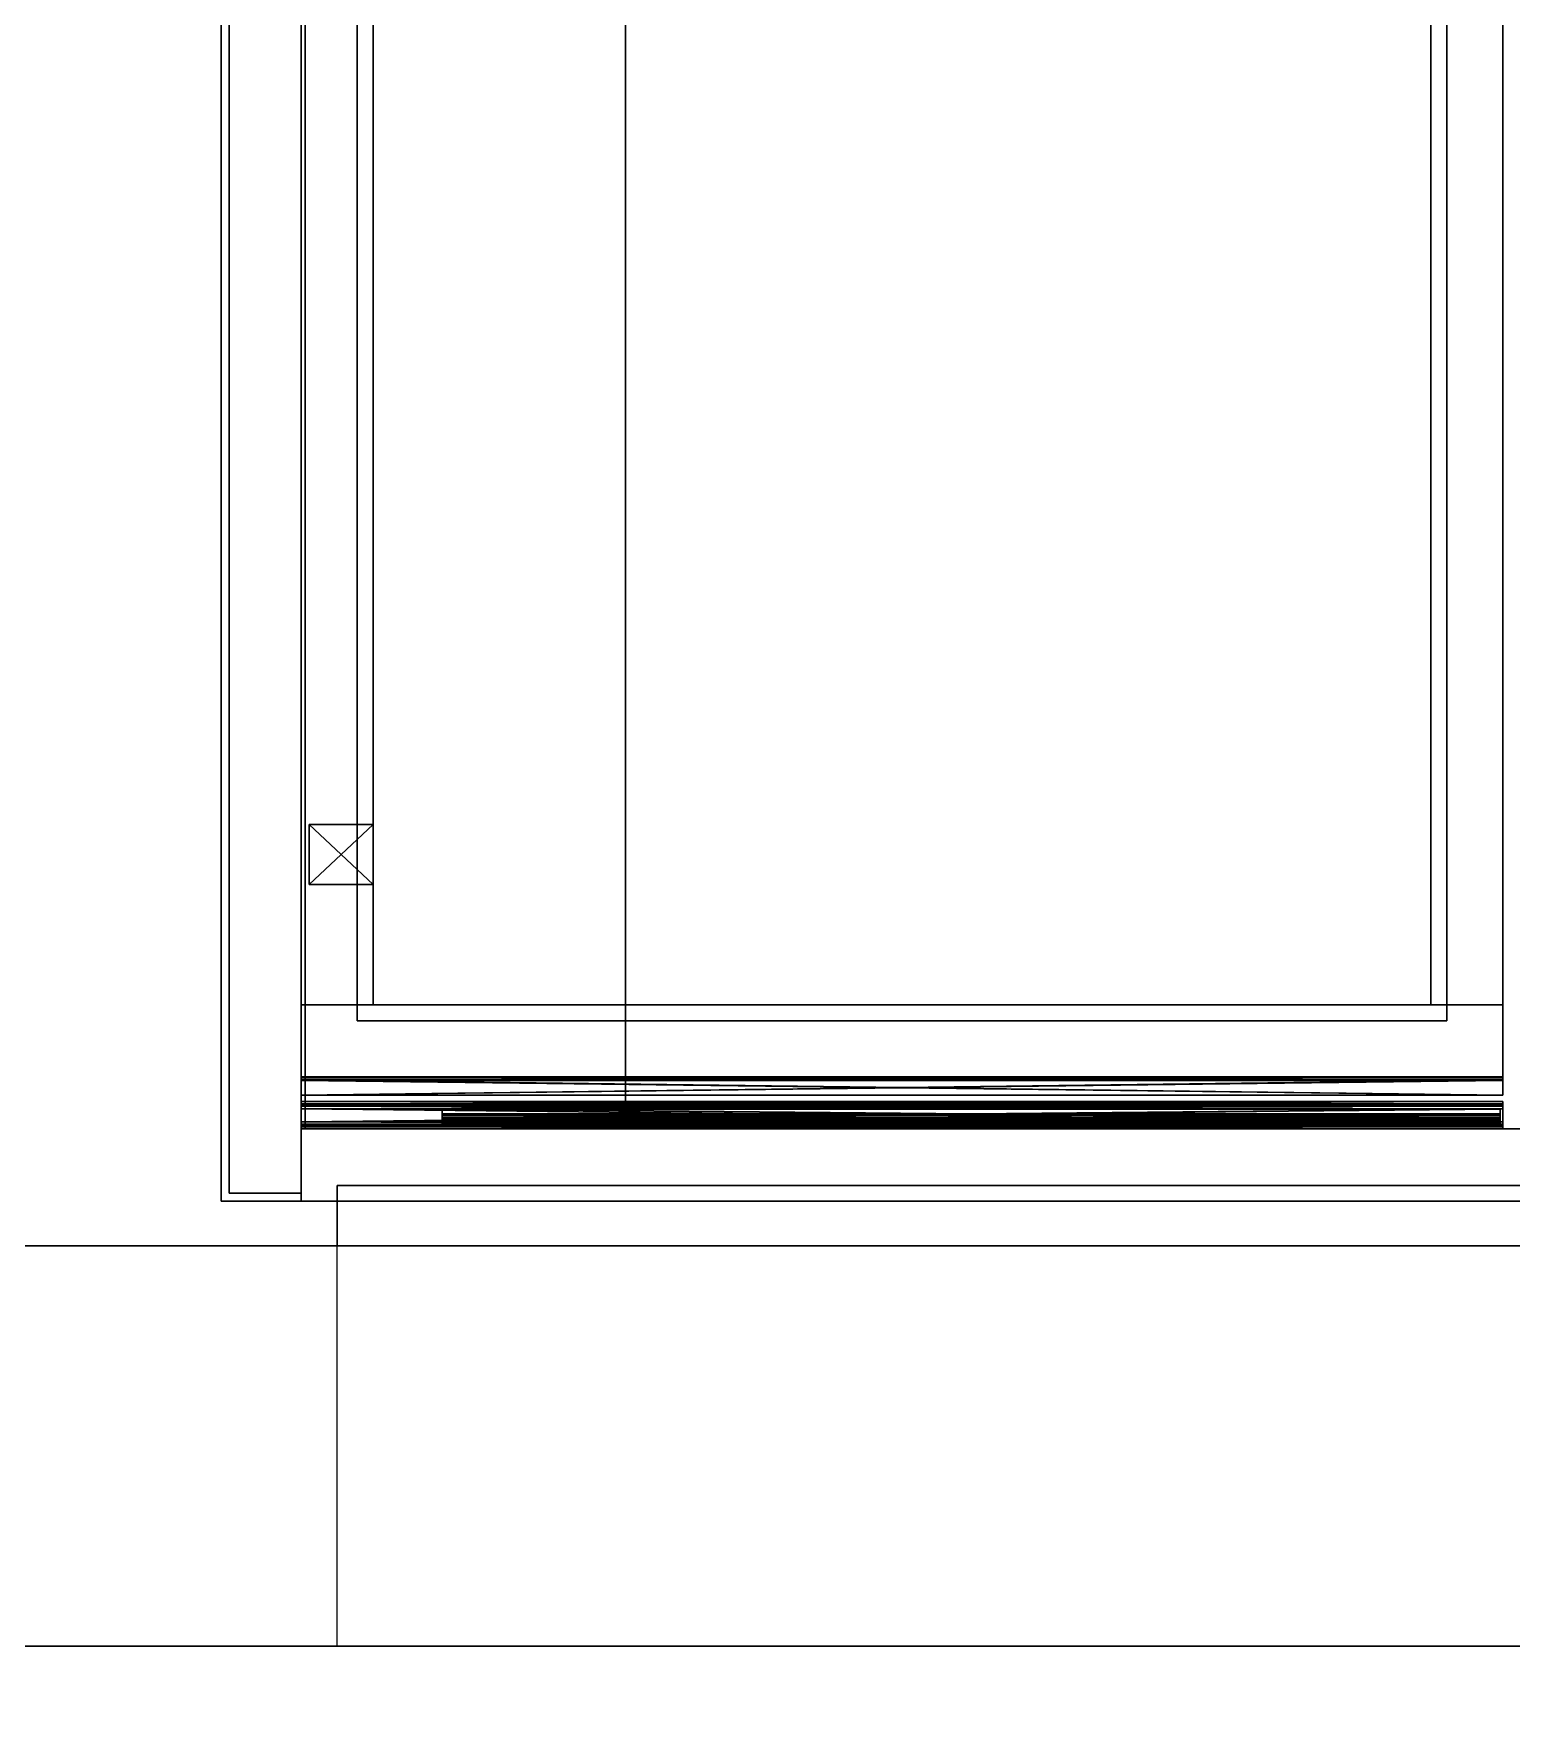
# Model space of a CAD drawing. Extents: x -100 to 4856, y -100 to 4830.
# Drawn here: x 4299.1 to 4668.2, y 534.2 to 951.7 of the extents above; entities that cross this region are included whole.
import ezdxf

# ---------------------------------------------------------------- set-up
doc = ezdxf.new("R2010")
doc.units = 0
for name, color, linetype in [('LAYER0', 7, 'CONTINUOUS'), ('LAYER1225', 45, 'CONTINUOUS'), ('LAYER1234', 45, 'CONTINUOUS'), ('LAYER1244', 45, 'CONTINUOUS'), ('LAYER1246', 45, 'CONTINUOUS'), ('LAYER1248', 45, 'CONTINUOUS'), ('LAYER1249', 7, 'CONTINUOUS'), ('LAYER1250', 7, 'CONTINUOUS'), ('LAYER1251', 253, 'CONTINUOUS'), ('LAYER1256', 7, 'CONTINUOUS'), ('LAYER1257', 254, 'CONTINUOUS'), ('LAYER1259', 7, 'CONTINUOUS'), ('LAYER1260', 7, 'CONTINUOUS'), ('LAYER27', 7, 'CONTINUOUS'), ('LAYER89', 7, 'CONTINUOUS')]:
    doc.layers.add(name, color=color, linetype=linetype)

msp = doc.modelspace()

# ---------------------------------------------------------------- linework, layer by layer
at = {"layer": 'LAYER0', "invisible_edges": 1}
for points in [[(4856, 4830, -5), (-100, -100, -5), (-100, 4830, -5), (4856, 4830, -5)], [(-100, -100, -5), (4856, 4830, -5), (4856, -100, -5), (-100, -100, -5)], [(4856, -100), (-100, 4830), (-100, -100), (4856, -100)], [(-100, 4830), (4856, -100), (4856, 4830), (-100, 4830)]]:
    msp.add_3dface(points, dxfattribs=at)
at = {"layer": 'LAYER1225', "invisible_edges": 1}
for points in [[(4716, 660.156, 550), (4346, 1360.156, 550), (4716, 1360.156, 550), (4716, 660.156, 550)], [(4346, 1360.156, 550), (4716, 660.156, 550), (4346, 660.156, 550), (4346, 1360.156, 550)], [(4346, 660.156, 568), (4346, 1360.156, 550), (4346, 660.156, 550), (4346, 660.156, 568)], [(4346, 1360.156, 550), (4346, 660.156, 568), (4346, 1360.156, 568), (4346, 1360.156, 550)], [(4346, 660.156, 568), (4716, 1360.156, 568), (4346, 1360.156, 568), (4346, 660.156, 568)], [(4716, 1360.156, 568), (4346, 660.156, 568), (4716, 660.156, 568), (4716, 1360.156, 568)], [(4716, 660.156, 550), (4346, 660.156, 568), (4346, 660.156, 550), (4716, 660.156, 550)], [(4346, 660.156, 568), (4716, 660.156, 550), (4716, 660.156, 568), (4346, 660.156, 568)]]:
    msp.add_3dface(points, dxfattribs=at)
at = {"layer": 'LAYER1234', "invisible_edges": 1}
for points in [[(4716, 678.156, 301), (4366, 1342.156, 301), (4716, 1342.156, 301), (4716, 678.156, 301)], [(4366, 1342.156, 301), (4716, 678.156, 301), (4366, 678.156, 301), (4366, 1342.156, 301)], [(4366, 678.156, 319), (4366, 1342.156, 301), (4366, 678.156, 301), (4366, 678.156, 319)], [(4366, 1342.156, 301), (4366, 678.156, 319), (4366, 1342.156, 319), (4366, 1342.156, 301)], [(4366, 678.156, 319), (4716, 1342.156, 319), (4366, 1342.156, 319), (4366, 678.156, 319)], [(4716, 1342.156, 319), (4366, 678.156, 319), (4716, 678.156, 319), (4716, 1342.156, 319)], [(4716, 678.156, 301), (4366, 678.156, 319), (4366, 678.156, 301), (4716, 678.156, 301)], [(4366, 678.156, 319), (4716, 678.156, 301), (4716, 678.156, 319), (4366, 678.156, 319)]]:
    msp.add_3dface(points, dxfattribs=at)
at = {"layer": 'LAYER1244', "invisible_edges": 1}
for points in [[(4716, 678.156, 300), (4366, 678.156, 550), (4716, 678.156, 550), (4716, 678.156, 300)], [(4366, 678.156, 550), (4716, 678.156, 300), (4366, 678.156, 300), (4366, 678.156, 550)], [(4716, 678.156, 300), (4366, 660.156, 300), (4366, 678.156, 300), (4716, 678.156, 300)], [(4366, 660.156, 300), (4716, 678.156, 300), (4716, 660.156, 300), (4366, 660.156, 300)], [(4366, 660.156, 300), (4366, 678.156, 550), (4366, 678.156, 300), (4366, 660.156, 300)], [(4366, 678.156, 550), (4366, 660.156, 300), (4366, 660.156, 550), (4366, 678.156, 550)], [(4716, 660.156, 550), (4366, 678.156, 550), (4366, 660.156, 550), (4716, 660.156, 550)], [(4366, 678.156, 550), (4716, 660.156, 550), (4716, 678.156, 550), (4366, 678.156, 550)], [(4366, 660.156, 300), (4716, 660.156, 550), (4366, 660.156, 550), (4366, 660.156, 300)], [(4716, 660.156, 550), (4366, 660.156, 300), (4716, 660.156, 300), (4716, 660.156, 550)]]:
    msp.add_3dface(points, dxfattribs=at)
at = {"layer": 'LAYER1246', "invisible_edges": 1}
for points in [[(4447, 678.156, 531.5), (4367, 1342.156, 531.5), (4447, 1342.156, 531.5), (4447, 678.156, 531.5)], [(4367, 1342.156, 531.5), (4447, 678.156, 531.5), (4367, 678.156, 531.5), (4367, 1342.156, 531.5)], [(4367, 678.156, 549.5), (4367, 1342.156, 531.5), (4367, 678.156, 531.5), (4367, 678.156, 549.5)], [(4367, 1342.156, 531.5), (4367, 678.156, 549.5), (4367, 1342.156, 549.5), (4367, 1342.156, 531.5)], [(4367, 678.156, 549.5), (4447, 1342.156, 549.5), (4367, 1342.156, 549.5), (4367, 678.156, 549.5)], [(4447, 1342.156, 549.5), (4367, 678.156, 549.5), (4447, 678.156, 549.5), (4447, 1342.156, 549.5)], [(4447, 1342.156, 549.5), (4447, 678.156, 531.5), (4447, 1342.156, 531.5), (4447, 1342.156, 549.5)], [(4447, 678.156, 531.5), (4447, 1342.156, 549.5), (4447, 678.156, 549.5), (4447, 678.156, 531.5)], [(4447, 678.156, 531.5), (4367, 678.156, 549.5), (4367, 678.156, 531.5), (4447, 678.156, 531.5)], [(4367, 678.156, 549.5), (4447, 678.156, 531.5), (4447, 678.156, 549.5), (4367, 678.156, 549.5)]]:
    msp.add_3dface(points, dxfattribs=at)
at = {"layer": 'LAYER1248', "invisible_edges": 1}
for points in [[(4348, 1358.156, 303), (4366, 662.156, 303), (4348, 662.156, 303), (4348, 1358.156, 303)], [(4366, 662.156, 303), (4348, 1358.156, 303), (4366, 1358.156, 303), (4366, 662.156, 303)], [(4366, 1358.156, 546), (4348, 662.156, 546), (4366, 662.156, 546), (4366, 1358.156, 546)], [(4348, 662.156, 546), (4366, 1358.156, 546), (4348, 1358.156, 546), (4348, 662.156, 546)], [(4348, 662.156, 546), (4348, 1358.156, 303), (4348, 662.156, 303), (4348, 662.156, 546)], [(4348, 1358.156, 303), (4348, 662.156, 546), (4348, 1358.156, 546), (4348, 1358.156, 303)], [(4366, 1358.156, 546), (4366, 662.156, 303), (4366, 1358.156, 303), (4366, 1358.156, 546)], [(4366, 662.156, 303), (4366, 1358.156, 546), (4366, 662.156, 546), (4366, 662.156, 303)], [(4348, 662.156, 546), (4366, 662.156, 303), (4366, 662.156, 546), (4348, 662.156, 546)], [(4366, 662.156, 303), (4348, 662.156, 546), (4348, 662.156, 303), (4366, 662.156, 303)]]:
    msp.add_3dface(points, dxfattribs=at)
at = {"layer": 'LAYER1249', "invisible_edges": 1}
for points in [[(4648, 709.156, 325), (4666, 1311.156, 325), (4666, 709.156, 325), (4648, 709.156, 325)], [(4666, 1311.156, 325), (4648, 709.156, 325), (4648, 1311.156, 325), (4666, 1311.156, 325)], [(4648, 1311.156, 525), (4666, 709.156, 525), (4666, 1311.156, 525), (4648, 1311.156, 525)], [(4666, 709.156, 525), (4648, 1311.156, 525), (4648, 709.156, 525), (4666, 709.156, 525)], [(4648, 709.156, 325), (4648, 1311.156, 525), (4648, 1311.156, 325), (4648, 709.156, 325)], [(4648, 1311.156, 525), (4648, 709.156, 325), (4648, 709.156, 525), (4648, 1311.156, 525)], [(4666, 709.156, 525), (4666, 1311.156, 325), (4666, 1311.156, 525), (4666, 709.156, 525)], [(4666, 1311.156, 325), (4666, 709.156, 525), (4666, 709.156, 325), (4666, 1311.156, 325)], [(4666, 709.156, 525), (4648, 709.156, 325), (4666, 709.156, 325), (4666, 709.156, 525)], [(4648, 709.156, 325), (4666, 709.156, 525), (4648, 709.156, 525), (4648, 709.156, 325)]]:
    msp.add_3dface(points, dxfattribs=at)
at = {"layer": 'LAYER1250', "invisible_edges": 1}
for points in [[(4366, 1311.156, 525), (4366, 709.156, 325), (4366, 709.156, 525), (4366, 1311.156, 525)], [(4366, 709.156, 325), (4366, 1311.156, 525), (4366, 1311.156, 325), (4366, 709.156, 325)], [(4384, 1311.156, 325), (4366, 709.156, 325), (4366, 1311.156, 325), (4384, 1311.156, 325)], [(4366, 709.156, 325), (4384, 1311.156, 325), (4384, 709.156, 325), (4366, 709.156, 325)], [(4384, 709.156, 525), (4366, 1311.156, 525), (4366, 709.156, 525), (4384, 709.156, 525)], [(4366, 1311.156, 525), (4384, 709.156, 525), (4384, 1311.156, 525), (4366, 1311.156, 525)], [(4384, 1311.156, 325), (4384, 709.156, 525), (4384, 709.156, 325), (4384, 1311.156, 325)], [(4384, 709.156, 525), (4384, 1311.156, 325), (4384, 1311.156, 525), (4384, 709.156, 525)], [(4384, 709.156, 525), (4366, 709.156, 325), (4384, 709.156, 325), (4384, 709.156, 525)], [(4366, 709.156, 325), (4384, 709.156, 525), (4366, 709.156, 525), (4366, 709.156, 325)]]:
    msp.add_3dface(points, dxfattribs=at)
at = {"layer": 'LAYER1251'}
for points in [[(4368, 739.156, 410), (4368, 754.156, 410), (4384, 739.156, 410), (4368, 739.156, 410)], [(4384, 739.156, 410), (4368, 754.156, 410), (4384, 754.156, 410), (4384, 739.156, 410)], [(4384, 739.156, 425), (4384, 754.156, 425), (4368, 739.156, 425), (4384, 739.156, 425)], [(4368, 739.156, 425), (4384, 754.156, 425), (4368, 754.156, 425), (4368, 739.156, 425)], [(4368, 739.156, 410), (4368, 739.156, 425), (4368, 754.156, 410), (4368, 739.156, 410)], [(4368, 754.156, 410), (4368, 739.156, 425), (4368, 754.156, 425), (4368, 754.156, 410)], [(4368, 754.156, 410), (4368, 754.156, 425), (4384, 754.156, 410), (4368, 754.156, 410)], [(4384, 754.156, 410), (4368, 754.156, 425), (4384, 754.156, 425), (4384, 754.156, 410)], [(4384, 739.156, 410), (4384, 754.156, 410), (4384, 739.156, 425), (4384, 739.156, 410)], [(4384, 739.156, 425), (4384, 754.156, 410), (4384, 754.156, 425), (4384, 739.156, 425)], [(4384, 739.156, 410), (4384, 739.156, 425), (4368, 739.156, 410), (4384, 739.156, 410)], [(4368, 739.156, 410), (4384, 739.156, 425), (4368, 739.156, 425), (4368, 739.156, 410)]]:
    msp.add_3dface(points, dxfattribs=at)
at = {"layer": 'LAYER1256', "invisible_edges": 1}
for points in [[(4366, 691.156, 525), (4366, 709.156, 325), (4366, 691.156, 325), (4366, 691.156, 525)], [(4366, 709.156, 325), (4366, 691.156, 525), (4366, 709.156, 525), (4366, 709.156, 325)], [(4366, 709.156, 325), (4666, 691.156, 325), (4366, 691.156, 325), (4366, 709.156, 325)], [(4666, 691.156, 325), (4366, 709.156, 325), (4666, 709.156, 325), (4666, 691.156, 325)], [(4666, 709.156, 525), (4366, 691.156, 525), (4666, 691.156, 525), (4666, 709.156, 525)], [(4366, 691.156, 525), (4666, 709.156, 525), (4366, 709.156, 525), (4366, 691.156, 525)], [(4366, 709.156, 325), (4666, 709.156, 525), (4666, 709.156, 325), (4366, 709.156, 325)], [(4666, 709.156, 525), (4366, 709.156, 325), (4366, 709.156, 525), (4666, 709.156, 525)], [(4666, 709.156, 525), (4666, 691.156, 325), (4666, 709.156, 325), (4666, 709.156, 525)], [(4666, 691.156, 325), (4666, 709.156, 525), (4666, 691.156, 525), (4666, 691.156, 325)], [(4366, 691.156, 525), (4666, 691.156, 325), (4666, 691.156, 525), (4366, 691.156, 525)], [(4666, 691.156, 325), (4366, 691.156, 525), (4366, 691.156, 325), (4666, 691.156, 325)]]:
    msp.add_3dface(points, dxfattribs=at)
at = {"layer": 'LAYER1257'}
for points in [[(4366, 691.106, 414.3), (4666, 691.106, 414.3), (4666, 690.906, 413.74), (4366, 691.106, 414.3)], [(4366, 691.106, 414.3), (4666, 690.906, 413.74), (4366, 690.906, 413.74), (4366, 691.106, 414.3)], [(4366, 690.906, 436.74), (4666, 690.906, 436.74), (4666, 691.106, 436.19), (4366, 690.906, 436.74)], [(4366, 690.906, 436.74), (4666, 691.106, 436.19), (4366, 691.106, 436.19), (4366, 690.906, 436.74)], [(4366, 691.106, 414.3), (4366, 691.106, 436.19), (4666, 691.106, 436.19), (4366, 691.106, 414.3)], [(4366, 691.106, 414.3), (4666, 691.106, 436.19), (4666, 691.106, 414.3), (4366, 691.106, 414.3)], [(4366, 690.906, 413.74), (4666, 690.906, 413.74), (4666, 690.426, 413.5), (4366, 690.906, 413.74)], [(4366, 690.906, 413.74), (4666, 690.426, 413.5), (4366, 690.426, 413.5), (4366, 690.906, 413.74)], [(4366, 690.426, 436.98), (4666, 690.426, 436.98), (4666, 690.906, 436.74), (4366, 690.426, 436.98)], [(4366, 690.426, 436.98), (4666, 690.906, 436.74), (4366, 690.906, 436.74), (4366, 690.426, 436.98)], [(4366, 686.606, 413.5), (4366, 690.426, 413.5), (4666, 690.426, 413.5), (4366, 686.606, 413.5)], [(4366, 686.606, 413.5), (4666, 690.426, 413.5), (4666, 686.606, 413.5), (4366, 686.606, 413.5)], [(4366, 690.426, 436.98), (4366, 686.606, 436.98), (4666, 686.606, 436.98), (4366, 690.426, 436.98)], [(4366, 690.426, 436.98), (4666, 686.606, 436.98), (4666, 690.426, 436.98), (4366, 690.426, 436.98)], [(4366, 690.216, 414.53), (4366, 686.606, 414.53), (4666, 686.606, 414.53), (4366, 690.216, 414.53)], [(4366, 690.216, 414.53), (4666, 686.606, 414.53), (4666, 690.216, 414.53), (4366, 690.216, 414.53)], [(4366, 690.216, 435.94), (4366, 690.216, 414.53), (4666, 690.216, 414.53), (4366, 690.216, 435.94)], [(4366, 690.216, 435.94), (4666, 690.216, 414.53), (4666, 690.216, 435.94), (4366, 690.216, 435.94)], [(4366, 686.606, 435.94), (4366, 690.216, 435.94), (4666, 690.216, 435.94), (4366, 686.606, 435.94)], [(4366, 686.606, 435.94), (4666, 690.216, 435.94), (4666, 686.606, 435.94), (4366, 686.606, 435.94)], [(4366, 686.606, 414.53), (4366, 686.606, 413.5), (4666, 686.606, 413.5), (4366, 686.606, 414.53)], [(4366, 686.606, 414.53), (4666, 686.606, 413.5), (4666, 686.606, 414.53), (4366, 686.606, 414.53)], [(4366, 686.606, 436.98), (4366, 686.606, 435.94), (4666, 686.606, 435.94), (4366, 686.606, 436.98)], [(4366, 686.606, 436.98), (4666, 686.606, 435.94), (4666, 686.606, 436.98), (4366, 686.606, 436.98)]]:
    msp.add_3dface(points, dxfattribs=at)
at = {"layer": 'LAYER1259'}
for points in [[(4665.99, 684.966, 408.7), (4366, 684.966, 408.7), (4366, 684.436, 407.14), (4665.99, 684.966, 408.7)], [(4665.99, 684.966, 408.7), (4366, 684.436, 407.14), (4665.99, 684.436, 407.14), (4665.99, 684.966, 408.7)], [(4366, 684.966, 410.9), (4366, 684.966, 408.7), (4665.99, 684.966, 408.7), (4366, 684.966, 410.9)], [(4366, 684.966, 410.9), (4665.99, 684.966, 408.7), (4665.99, 684.966, 410.9), (4366, 684.966, 410.9)], [(4366, 684.076, 410.9), (4366, 684.966, 410.9), (4665.99, 684.966, 410.9), (4366, 684.076, 410.9)], [(4366, 684.076, 410.9), (4665.99, 684.966, 410.9), (4665.99, 684.076, 410.9), (4366, 684.076, 410.9)], [(4366, 684.966, 446), (4366, 684.076, 446), (4665.99, 684.076, 446), (4366, 684.966, 446)], [(4366, 684.966, 446), (4665.99, 684.076, 446), (4665.99, 684.966, 446), (4366, 684.966, 446)], [(4366, 684.966, 449.3), (4366, 684.966, 446), (4665.99, 684.966, 446), (4366, 684.966, 449.3)], [(4366, 684.966, 449.3), (4665.99, 684.966, 446), (4665.99, 684.966, 449.3), (4366, 684.966, 449.3)], [(4665.99, 684.436, 450.85), (4366, 684.436, 450.85), (4366, 684.966, 449.3), (4665.99, 684.436, 450.85)], [(4665.99, 684.436, 450.85), (4366, 684.966, 449.3), (4665.99, 684.966, 449.3), (4665.99, 684.436, 450.85)], [(4366, 684.966, 446), (4665.99, 684.966, 446), (4665.99, 684.076, 446), (4366, 684.966, 446)], [(4366, 684.966, 449.3), (4665.99, 684.966, 449.3), (4665.99, 684.966, 446), (4366, 684.966, 449.3)], [(4665.99, 684.436, 450.85), (4665.99, 684.966, 449.3), (4366, 684.966, 449.3), (4665.99, 684.436, 450.85)], [(4665.99, 684.436, 450.85), (4366, 684.966, 449.3), (4366, 684.436, 450.85), (4665.99, 684.436, 450.85)], [(4366, 684.966, 449.3), (4665.99, 684.966, 446), (4366, 684.966, 446), (4366, 684.966, 449.3)], [(4366, 684.966, 446), (4665.99, 684.076, 446), (4366, 684.076, 446), (4366, 684.966, 446)], [(4366, 684.076, 410.9), (4665.99, 684.966, 410.9), (4366, 684.966, 410.9), (4366, 684.076, 410.9)], [(4366, 684.966, 410.9), (4665.99, 684.966, 408.7), (4366, 684.966, 408.7), (4366, 684.966, 410.9)], [(4665.99, 684.966, 408.7), (4366, 684.436, 407.14), (4366, 684.966, 408.7), (4665.99, 684.966, 408.7)], [(4366, 684.076, 410.9), (4665.99, 684.076, 410.9), (4665.99, 684.966, 410.9), (4366, 684.076, 410.9)], [(4366, 684.966, 410.9), (4665.99, 684.966, 410.9), (4665.99, 684.966, 408.7), (4366, 684.966, 410.9)], [(4665.99, 684.966, 408.7), (4665.99, 684.436, 407.14), (4366, 684.436, 407.14), (4665.99, 684.966, 408.7)], [(4665.99, 684.436, 407.14), (4366, 684.436, 407.14), (4366, 683.176, 406.5), (4665.99, 684.436, 407.14)], [(4665.99, 684.436, 407.14), (4366, 683.176, 406.5), (4665.99, 683.176, 406.5), (4665.99, 684.436, 407.14)], [(4366, 683.176, 451.5), (4366, 684.436, 450.85), (4665.99, 684.436, 450.85), (4366, 683.176, 451.5)], [(4366, 683.176, 451.5), (4665.99, 684.436, 450.85), (4665.99, 683.176, 451.5), (4366, 683.176, 451.5)], [(4366, 683.176, 451.5), (4665.99, 683.176, 451.5), (4665.99, 684.436, 450.85), (4366, 683.176, 451.5)], [(4366, 683.176, 451.5), (4665.99, 684.436, 450.85), (4366, 684.436, 450.85), (4366, 683.176, 451.5)], [(4665.99, 684.436, 407.14), (4366, 683.176, 406.5), (4366, 684.436, 407.14), (4665.99, 684.436, 407.14)], [(4665.99, 684.436, 407.14), (4665.99, 683.176, 406.5), (4366, 683.176, 406.5), (4665.99, 684.436, 407.14)], [(4366, 684.076, 408.7), (4665.99, 684.076, 408.7), (4665.99, 683.806, 407.92), (4366, 684.076, 408.7)], [(4366, 684.076, 408.7), (4665.99, 683.806, 407.92), (4366, 683.806, 407.92), (4366, 684.076, 408.7)], [(4366, 684.076, 408.7), (4366, 684.076, 410.9), (4665.99, 684.076, 410.9), (4366, 684.076, 408.7)], [(4366, 684.076, 408.7), (4665.99, 684.076, 410.9), (4665.99, 684.076, 408.7), (4366, 684.076, 408.7)], [(4366, 683.806, 450.08), (4665.99, 683.806, 450.08), (4665.99, 684.076, 449.3), (4366, 683.806, 450.08)], [(4366, 683.806, 450.08), (4665.99, 684.076, 449.3), (4366, 684.076, 449.3), (4366, 683.806, 450.08)], [(4366, 684.076, 446), (4366, 684.076, 449.3), (4665.99, 684.076, 449.3), (4366, 684.076, 446)], [(4366, 684.076, 446), (4665.99, 684.076, 449.3), (4665.99, 684.076, 446), (4366, 684.076, 446)], [(4366, 684.076, 446), (4665.99, 684.076, 446), (4665.99, 684.076, 449.3), (4366, 684.076, 446)], [(4366, 683.806, 450.08), (4665.99, 684.076, 449.3), (4665.99, 683.806, 450.08), (4366, 683.806, 450.08)], [(4366, 684.076, 446), (4665.99, 684.076, 449.3), (4366, 684.076, 449.3), (4366, 684.076, 446)], [(4366, 683.806, 450.08), (4366, 684.076, 449.3), (4665.99, 684.076, 449.3), (4366, 683.806, 450.08)], [(4366, 684.076, 408.7), (4665.99, 684.076, 410.9), (4366, 684.076, 410.9), (4366, 684.076, 408.7)], [(4366, 684.076, 408.7), (4366, 683.806, 407.92), (4665.99, 683.806, 407.92), (4366, 684.076, 408.7)], [(4366, 684.076, 408.7), (4665.99, 684.076, 408.7), (4665.99, 684.076, 410.9), (4366, 684.076, 408.7)], [(4366, 684.076, 408.7), (4665.99, 683.806, 407.92), (4665.99, 684.076, 408.7), (4366, 684.076, 408.7)], [(4366, 683.806, 407.92), (4665.99, 683.806, 407.92), (4665.99, 683.176, 407.6), (4366, 683.806, 407.92)], [(4366, 683.806, 407.92), (4665.99, 683.176, 407.6), (4366, 683.176, 407.6), (4366, 683.806, 407.92)], [(4366, 683.176, 450.4), (4665.99, 683.176, 450.4), (4665.99, 683.806, 450.08), (4366, 683.176, 450.4)], [(4366, 683.176, 450.4), (4665.99, 683.806, 450.08), (4366, 683.806, 450.08), (4366, 683.176, 450.4)], [(4366, 683.176, 450.4), (4665.99, 683.806, 450.08), (4665.99, 683.176, 450.4), (4366, 683.176, 450.4)], [(4366, 683.176, 450.4), (4366, 683.806, 450.08), (4665.99, 683.806, 450.08), (4366, 683.176, 450.4)], [(4366, 683.806, 407.92), (4366, 683.176, 407.6), (4665.99, 683.176, 407.6), (4366, 683.806, 407.92)], [(4366, 683.806, 407.92), (4665.99, 683.176, 407.6), (4665.99, 683.806, 407.92), (4366, 683.806, 407.92)], [(4366, 679.956, 407.6), (4366, 683.176, 407.6), (4665.99, 683.176, 407.6), (4366, 679.956, 407.6)], [(4366, 679.956, 407.6), (4665.99, 683.176, 407.6), (4665.99, 679.956, 407.6), (4366, 679.956, 407.6)], [(4366, 683.176, 406.5), (4366, 679.956, 406.5), (4665.99, 679.956, 406.5), (4366, 683.176, 406.5)], [(4366, 683.176, 406.5), (4665.99, 679.956, 406.5), (4665.99, 683.176, 406.5), (4366, 683.176, 406.5)], [(4366, 683.176, 450.4), (4366, 679.956, 450.4), (4665.99, 679.956, 450.4), (4366, 683.176, 450.4)], [(4366, 683.176, 450.4), (4665.99, 679.956, 450.4), (4665.99, 683.176, 450.4), (4366, 683.176, 450.4)], [(4366, 679.956, 451.5), (4366, 683.176, 451.5), (4665.99, 683.176, 451.5), (4366, 679.956, 451.5)], [(4366, 679.956, 451.5), (4665.99, 683.176, 451.5), (4665.99, 679.956, 451.5), (4366, 679.956, 451.5)], [(4366, 679.956, 451.5), (4665.99, 679.956, 451.5), (4665.99, 683.176, 451.5), (4366, 679.956, 451.5)], [(4366, 683.176, 450.4), (4665.99, 683.176, 450.4), (4665.99, 679.956, 450.4), (4366, 683.176, 450.4)], [(4366, 679.956, 451.5), (4665.99, 683.176, 451.5), (4366, 683.176, 451.5), (4366, 679.956, 451.5)], [(4366, 683.176, 450.4), (4665.99, 679.956, 450.4), (4366, 679.956, 450.4), (4366, 683.176, 450.4)], [(4366, 679.956, 407.6), (4665.99, 683.176, 407.6), (4366, 683.176, 407.6), (4366, 679.956, 407.6)], [(4366, 683.176, 406.5), (4665.99, 679.956, 406.5), (4366, 679.956, 406.5), (4366, 683.176, 406.5)], [(4366, 679.956, 407.6), (4665.99, 679.956, 407.6), (4665.99, 683.176, 407.6), (4366, 679.956, 407.6)], [(4366, 683.176, 406.5), (4665.99, 683.176, 406.5), (4665.99, 679.956, 406.5), (4366, 683.176, 406.5)], [(4665.34, 683.186, 410.69), (4401.16, 683.186, 410.69), (4401.16, 680.646, 410.29), (4665.34, 683.186, 410.69)], [(4665.34, 683.186, 410.69), (4401.16, 680.646, 410.29), (4665.34, 680.646, 410.29), (4665.34, 683.186, 410.69)], [(4665.34, 683.126, 411.72), (4401.16, 683.126, 411.72), (4401.16, 683.186, 410.69), (4665.34, 683.126, 411.72)], [(4665.34, 683.126, 411.72), (4401.16, 683.186, 410.69), (4665.34, 683.186, 410.69), (4665.34, 683.126, 411.72)], [(4665.34, 683.186, 436.9), (4401.16, 683.186, 436.9), (4401.16, 683.126, 435.87), (4665.34, 683.186, 436.9)], [(4665.34, 683.186, 436.9), (4401.16, 683.126, 435.87), (4665.34, 683.126, 435.87), (4665.34, 683.186, 436.9)], [(4665.34, 680.646, 437.3), (4401.16, 680.646, 437.3), (4401.16, 683.186, 436.9), (4665.34, 680.646, 437.3)], [(4665.34, 680.646, 437.3), (4401.16, 683.186, 436.9), (4665.34, 683.186, 436.9), (4665.34, 680.646, 437.3)], [(4665.34, 680.646, 437.3), (4401.16, 683.186, 436.9), (4401.16, 680.646, 437.3), (4665.34, 680.646, 437.3)], [(4665.34, 683.186, 436.9), (4401.16, 683.126, 435.87), (4401.16, 683.186, 436.9), (4665.34, 683.186, 436.9)], [(4665.34, 683.186, 410.69), (4401.16, 680.646, 410.29), (4401.16, 683.186, 410.69), (4665.34, 683.186, 410.69)], [(4665.34, 683.126, 411.72), (4401.16, 683.186, 410.69), (4401.16, 683.126, 411.72), (4665.34, 683.126, 411.72)], [(4665.34, 683.186, 436.9), (4665.34, 683.126, 435.87), (4401.16, 683.126, 435.87), (4665.34, 683.186, 436.9)], [(4665.34, 680.646, 437.3), (4665.34, 683.186, 436.9), (4401.16, 683.186, 436.9), (4665.34, 680.646, 437.3)], [(4665.34, 683.186, 410.69), (4665.34, 680.646, 410.29), (4401.16, 680.646, 410.29), (4665.34, 683.186, 410.69)], [(4665.34, 683.126, 411.72), (4665.34, 683.186, 410.69), (4401.16, 683.186, 410.69), (4665.34, 683.126, 411.72)], [(4665.34, 680.586, 411.33), (4401.16, 680.586, 411.33), (4401.16, 683.126, 411.72), (4665.34, 680.586, 411.33)], [(4665.34, 680.586, 411.33), (4401.16, 683.126, 411.72), (4665.34, 683.126, 411.72), (4665.34, 680.586, 411.33)], [(4665.34, 683.126, 435.87), (4401.16, 683.126, 435.87), (4401.16, 680.626, 436.26), (4665.34, 683.126, 435.87)], [(4665.34, 683.126, 435.87), (4401.16, 680.626, 436.26), (4665.34, 680.626, 436.26), (4665.34, 683.126, 435.87)], [(4665.34, 683.126, 435.87), (4401.16, 680.626, 436.26), (4401.16, 683.126, 435.87), (4665.34, 683.126, 435.87)], [(4665.34, 680.586, 411.33), (4401.16, 683.126, 411.72), (4401.16, 680.586, 411.33), (4665.34, 680.586, 411.33)], [(4665.34, 683.126, 435.87), (4665.34, 680.626, 436.26), (4401.16, 680.626, 436.26), (4665.34, 683.126, 435.87)], [(4665.34, 680.586, 411.33), (4665.34, 683.126, 411.72), (4401.16, 683.126, 411.72), (4665.34, 680.586, 411.33)], [(4665.34, 681.886, 417.28), (4401.16, 681.886, 417.28), (4401.16, 681.496, 415.82), (4665.34, 681.886, 417.28)], [(4665.34, 681.886, 417.28), (4401.16, 681.496, 415.82), (4665.34, 681.496, 415.82), (4665.34, 681.886, 417.28)], [(4665.34, 681.886, 417.28), (4665.34, 681.886, 423.15), (4401.16, 681.886, 423.15), (4665.34, 681.886, 417.28)], [(4665.34, 681.886, 417.28), (4401.16, 681.886, 423.15), (4401.16, 681.886, 417.28), (4665.34, 681.886, 417.28)], [(4665.34, 681.496, 424.62), (4401.16, 681.496, 424.62), (4401.16, 681.886, 423.15), (4665.34, 681.496, 424.62)], [(4665.34, 681.496, 424.62), (4401.16, 681.886, 423.15), (4665.34, 681.886, 423.15), (4665.34, 681.496, 424.62)], [(4665.34, 681.496, 424.62), (4401.16, 681.886, 423.15), (4401.16, 681.496, 424.62), (4665.34, 681.496, 424.62)], [(4665.34, 681.886, 417.28), (4401.16, 681.886, 417.28), (4401.16, 681.886, 423.15), (4665.34, 681.886, 417.28)], [(4665.34, 681.886, 417.28), (4401.16, 681.496, 415.82), (4401.16, 681.886, 417.28), (4665.34, 681.886, 417.28)], [(4665.34, 681.886, 417.28), (4401.16, 681.886, 423.15), (4665.34, 681.886, 423.15), (4665.34, 681.886, 417.28)], [(4665.34, 681.496, 424.62), (4665.34, 681.886, 423.15), (4401.16, 681.886, 423.15), (4665.34, 681.496, 424.62)], [(4665.34, 681.886, 417.28), (4665.34, 681.496, 415.82), (4401.16, 681.496, 415.82), (4665.34, 681.886, 417.28)], [(4665.34, 681.496, 415.82), (4401.16, 681.496, 415.82), (4401.16, 680.456, 414.85), (4665.34, 681.496, 415.82)], [(4665.34, 681.496, 415.82), (4401.16, 680.456, 414.85), (4665.34, 680.456, 414.85), (4665.34, 681.496, 415.82)], [(4665.34, 680.456, 433.18), (4401.16, 680.456, 433.18), (4401.16, 681.496, 424.62), (4665.34, 680.456, 433.18)], [(4665.34, 680.456, 433.18), (4401.16, 681.496, 424.62), (4665.34, 681.496, 424.62), (4665.34, 680.456, 433.18)], [(4665.34, 680.456, 433.18), (4401.16, 681.496, 424.62), (4401.16, 680.456, 433.18), (4665.34, 680.456, 433.18)], [(4665.34, 681.496, 415.82), (4401.16, 680.456, 414.85), (4401.16, 681.496, 415.82), (4665.34, 681.496, 415.82)], [(4665.34, 680.456, 433.18), (4665.34, 681.496, 424.62), (4401.16, 681.496, 424.62), (4665.34, 680.456, 433.18)], [(4665.34, 681.496, 415.82), (4665.34, 680.456, 414.85), (4401.16, 680.456, 414.85), (4665.34, 681.496, 415.82)], [(4401.16, 680.756, 424.04), (4665.34, 680.756, 424.04), (4665.34, 680.986, 423.15), (4401.16, 680.756, 424.04)], [(4401.16, 680.756, 424.04), (4665.34, 680.986, 423.15), (4401.16, 680.986, 423.15), (4401.16, 680.756, 424.04)], [(4665.34, 680.986, 423.15), (4665.34, 680.986, 417.28), (4401.16, 680.986, 417.28), (4665.34, 680.986, 423.15)], [(4665.34, 680.986, 423.15), (4401.16, 680.986, 417.28), (4401.16, 680.986, 423.15), (4665.34, 680.986, 423.15)], [(4401.16, 680.986, 417.28), (4665.34, 680.986, 417.28), (4665.34, 680.756, 416.39), (4401.16, 680.986, 417.28)], [(4401.16, 680.986, 417.28), (4665.34, 680.756, 416.39), (4401.16, 680.756, 416.39), (4401.16, 680.986, 417.28)], [(4401.16, 680.756, 424.04), (4401.16, 680.986, 423.15), (4665.34, 680.986, 423.15), (4401.16, 680.756, 424.04)], [(4665.34, 680.986, 423.15), (4401.16, 680.986, 423.15), (4401.16, 680.986, 417.28), (4665.34, 680.986, 423.15)], [(4401.16, 680.986, 417.28), (4401.16, 680.756, 416.39), (4665.34, 680.756, 416.39), (4401.16, 680.986, 417.28)], [(4665.34, 680.986, 423.15), (4401.16, 680.986, 417.28), (4665.34, 680.986, 417.28), (4665.34, 680.986, 423.15)], [(4401.16, 680.756, 424.04), (4665.34, 680.986, 423.15), (4665.34, 680.756, 424.04), (4401.16, 680.756, 424.04)], [(4401.16, 680.986, 417.28), (4665.34, 680.756, 416.39), (4665.34, 680.986, 417.28), (4401.16, 680.986, 417.28)], [(4401.16, 680.126, 424.63), (4665.34, 680.126, 424.63), (4665.34, 680.756, 424.04), (4401.16, 680.126, 424.63)], [(4401.16, 680.126, 424.63), (4665.34, 680.756, 424.04), (4401.16, 680.756, 424.04), (4401.16, 680.126, 424.63)], [(4401.16, 680.756, 416.39), (4665.34, 680.756, 416.39), (4665.34, 680.126, 415.81), (4401.16, 680.756, 416.39)], [(4401.16, 680.756, 416.39), (4665.34, 680.126, 415.81), (4401.16, 680.126, 415.81), (4401.16, 680.756, 416.39)], [(4401.16, 680.126, 424.63), (4401.16, 680.756, 424.04), (4665.34, 680.756, 424.04), (4401.16, 680.126, 424.63)], [(4401.16, 680.756, 416.39), (4401.16, 680.126, 415.81), (4665.34, 680.126, 415.81), (4401.16, 680.756, 416.39)], [(4401.16, 680.126, 424.63), (4665.34, 680.756, 424.04), (4665.34, 680.126, 424.63), (4401.16, 680.126, 424.63)], [(4401.16, 680.756, 416.39), (4665.34, 680.126, 415.81), (4665.34, 680.756, 416.39), (4401.16, 680.756, 416.39)], [(4665.34, 679.656, 436.83), (4401.16, 679.656, 436.83), (4401.16, 680.646, 437.3), (4665.34, 679.656, 436.83)], [(4665.34, 679.656, 436.83), (4401.16, 680.646, 437.3), (4665.34, 680.646, 437.3), (4665.34, 679.656, 436.83)], [(4665.34, 679.626, 410.73), (4665.34, 680.646, 410.29), (4401.16, 680.646, 410.29), (4665.34, 679.626, 410.73)], [(4665.34, 679.626, 410.73), (4401.16, 680.646, 410.29), (4401.16, 679.626, 410.73), (4665.34, 679.626, 410.73)], [(4665.34, 679.656, 436.83), (4401.16, 680.646, 437.3), (4401.16, 679.656, 436.83), (4665.34, 679.656, 436.83)], [(4665.34, 679.626, 410.73), (4401.16, 679.626, 410.73), (4401.16, 680.646, 410.29), (4665.34, 679.626, 410.73)], [(4665.34, 679.656, 436.83), (4665.34, 680.646, 437.3), (4401.16, 680.646, 437.3), (4665.34, 679.656, 436.83)], [(4665.34, 679.626, 410.73), (4401.16, 680.646, 410.29), (4665.34, 680.646, 410.29), (4665.34, 679.626, 410.73)], [(4665.34, 680.286, 436.09), (4665.34, 680.626, 436.26), (4401.16, 680.626, 436.26), (4665.34, 680.286, 436.09)], [(4665.34, 680.286, 436.09), (4401.16, 680.626, 436.26), (4401.16, 680.286, 436.09), (4665.34, 680.286, 436.09)], [(4665.34, 680.286, 436.09), (4401.16, 680.286, 436.09), (4401.16, 680.626, 436.26), (4665.34, 680.286, 436.09)], [(4665.34, 680.286, 436.09), (4401.16, 680.626, 436.26), (4665.34, 680.626, 436.26), (4665.34, 680.286, 436.09)], [(4401.16, 680.586, 411.33), (4665.34, 680.586, 411.33), (4665.34, 680.256, 411.47), (4401.16, 680.586, 411.33)], [(4401.16, 680.586, 411.33), (4665.34, 680.256, 411.47), (4401.16, 680.256, 411.47), (4401.16, 680.586, 411.33)], [(4401.16, 680.586, 411.33), (4401.16, 680.256, 411.47), (4665.34, 680.256, 411.47), (4401.16, 680.586, 411.33)], [(4401.16, 680.586, 411.33), (4665.34, 680.256, 411.47), (4665.34, 680.586, 411.33), (4401.16, 680.586, 411.33)], [(4366, 679.316, 407.92), (4366, 679.956, 407.6), (4665.99, 679.956, 407.6), (4366, 679.316, 407.92)], [(4366, 679.316, 407.92), (4665.99, 679.956, 407.6), (4665.99, 679.316, 407.92), (4366, 679.316, 407.92)], [(4665.99, 679.956, 406.5), (4366, 679.956, 406.5), (4366, 678.686, 407.14), (4665.99, 679.956, 406.5)], [(4665.99, 679.956, 406.5), (4366, 678.686, 407.14), (4665.99, 678.686, 407.14), (4665.99, 679.956, 406.5)], [(4366, 679.316, 450.08), (4665.99, 679.316, 450.08), (4665.99, 679.956, 450.4), (4366, 679.316, 450.08)], [(4366, 679.316, 450.08), (4665.99, 679.956, 450.4), (4366, 679.956, 450.4), (4366, 679.316, 450.08)], [(4665.99, 678.686, 450.85), (4366, 678.686, 450.85), (4366, 679.956, 451.5), (4665.99, 678.686, 450.85)], [(4665.99, 678.686, 450.85), (4366, 679.956, 451.5), (4665.99, 679.956, 451.5), (4665.99, 678.686, 450.85)], [(4665.99, 678.686, 450.85), (4665.99, 679.956, 451.5), (4366, 679.956, 451.5), (4665.99, 678.686, 450.85)], [(4366, 679.316, 450.08), (4665.99, 679.956, 450.4), (4665.99, 679.316, 450.08), (4366, 679.316, 450.08)], [(4665.99, 678.686, 450.85), (4366, 679.956, 451.5), (4366, 678.686, 450.85), (4665.99, 678.686, 450.85)], [(4366, 679.316, 450.08), (4366, 679.956, 450.4), (4665.99, 679.956, 450.4), (4366, 679.316, 450.08)], [(4665.99, 679.956, 406.5), (4366, 678.686, 407.14), (4366, 679.956, 406.5), (4665.99, 679.956, 406.5)], [(4366, 679.316, 407.92), (4665.99, 679.956, 407.6), (4366, 679.956, 407.6), (4366, 679.316, 407.92)], [(4366, 679.316, 407.92), (4665.99, 679.316, 407.92), (4665.99, 679.956, 407.6), (4366, 679.316, 407.92)], [(4665.99, 679.956, 406.5), (4665.99, 678.686, 407.14), (4366, 678.686, 407.14), (4665.99, 679.956, 406.5)], [(4366, 679.316, 407.92), (4665.99, 679.316, 407.92), (4665.99, 679.066, 408.7), (4366, 679.316, 407.92)], [(4366, 679.316, 407.92), (4665.99, 679.066, 408.7), (4366, 679.066, 408.7), (4366, 679.316, 407.92)], [(4366, 679.066, 449.3), (4665.99, 679.066, 449.3), (4665.99, 679.316, 450.08), (4366, 679.066, 449.3)], [(4366, 679.066, 449.3), (4665.99, 679.316, 450.08), (4366, 679.316, 450.08), (4366, 679.066, 449.3)], [(4366, 679.066, 449.3), (4665.99, 679.316, 450.08), (4665.99, 679.066, 449.3), (4366, 679.066, 449.3)], [(4366, 679.066, 449.3), (4366, 679.316, 450.08), (4665.99, 679.316, 450.08), (4366, 679.066, 449.3)], [(4366, 679.316, 407.92), (4366, 679.066, 408.7), (4665.99, 679.066, 408.7), (4366, 679.316, 407.92)], [(4366, 679.316, 407.92), (4665.99, 679.066, 408.7), (4665.99, 679.316, 407.92), (4366, 679.316, 407.92)], [(4366, 679.066, 449.3), (4366, 679.066, 408.7), (4665.99, 679.066, 408.7), (4366, 679.066, 449.3)], [(4665.99, 679.066, 408.7), (4366, 679.066, 449.3), (4665.99, 679.066, 449.3), (4665.99, 679.066, 408.7)], [(4665.99, 679.066, 408.7), (4665.99, 679.066, 449.3), (4366, 679.066, 449.3), (4665.99, 679.066, 408.7)], [(4366, 679.066, 449.3), (4665.99, 679.066, 408.7), (4366, 679.066, 408.7), (4366, 679.066, 449.3)], [(4665.99, 678.686, 407.14), (4366, 678.686, 407.14), (4366, 678.156, 408.7), (4665.99, 678.686, 407.14)], [(4665.99, 678.686, 407.14), (4366, 678.156, 408.7), (4665.99, 678.156, 408.7), (4665.99, 678.686, 407.14)], [(4665.99, 678.156, 449.3), (4366, 678.156, 449.3), (4366, 678.686, 450.85), (4665.99, 678.156, 449.3)], [(4665.99, 678.156, 449.3), (4366, 678.686, 450.85), (4665.99, 678.686, 450.85), (4665.99, 678.156, 449.3)], [(4665.99, 678.156, 449.3), (4665.99, 678.686, 450.85), (4366, 678.686, 450.85), (4665.99, 678.156, 449.3)], [(4665.99, 678.156, 449.3), (4366, 678.686, 450.85), (4366, 678.156, 449.3), (4665.99, 678.156, 449.3)], [(4665.99, 678.686, 407.14), (4366, 678.156, 408.7), (4366, 678.686, 407.14), (4665.99, 678.686, 407.14)], [(4665.99, 678.686, 407.14), (4665.99, 678.156, 408.7), (4366, 678.156, 408.7), (4665.99, 678.686, 407.14)], [(4366, 678.156, 449.3), (4366, 678.156, 408.7), (4665.99, 678.156, 449.3), (4366, 678.156, 449.3)], [(4665.99, 678.156, 449.3), (4366, 678.156, 408.7), (4665.99, 678.156, 408.7), (4665.99, 678.156, 449.3)], [(4665.99, 678.156, 449.3), (4665.99, 678.156, 408.7), (4366, 678.156, 408.7), (4665.99, 678.156, 449.3)], [(4366, 678.156, 449.3), (4665.99, 678.156, 449.3), (4366, 678.156, 408.7), (4366, 678.156, 449.3)], [(4665.34, 680.236, 414.65), (4665.34, 680.456, 414.85), (4401.16, 680.456, 414.85), (4665.34, 680.236, 414.65)], [(4665.34, 680.236, 414.65), (4401.16, 680.456, 414.85), (4401.16, 680.236, 414.65), (4665.34, 680.236, 414.65)], [(4401.16, 680.456, 433.18), (4665.34, 680.456, 433.18), (4665.34, 680.236, 433.39), (4401.16, 680.456, 433.18)], [(4401.16, 680.456, 433.18), (4665.34, 680.236, 433.39), (4401.16, 680.236, 433.39), (4401.16, 680.456, 433.18)], [(4401.16, 680.456, 433.18), (4401.16, 680.236, 433.39), (4665.34, 680.236, 433.39), (4401.16, 680.456, 433.18)], [(4665.34, 680.236, 414.65), (4401.16, 680.236, 414.65), (4401.16, 680.456, 414.85), (4665.34, 680.236, 414.65)], [(4401.16, 680.456, 433.18), (4665.34, 680.236, 433.39), (4665.34, 680.456, 433.18), (4401.16, 680.456, 433.18)], [(4665.34, 680.236, 414.65), (4401.16, 680.456, 414.85), (4665.34, 680.456, 414.85), (4665.34, 680.236, 414.65)], [(4401.16, 680.146, 435.7), (4665.34, 680.146, 435.7), (4665.34, 680.286, 436.09), (4401.16, 680.146, 435.7)], [(4401.16, 680.146, 435.7), (4665.34, 680.286, 436.09), (4401.16, 680.286, 436.09), (4401.16, 680.146, 435.7)], [(4401.16, 680.146, 435.7), (4401.16, 680.286, 436.09), (4665.34, 680.286, 436.09), (4401.16, 680.146, 435.7)], [(4401.16, 680.146, 435.7), (4665.34, 680.286, 436.09), (4665.34, 680.146, 435.7), (4401.16, 680.146, 435.7)], [(4665.34, 680.256, 411.47), (4665.34, 680.146, 411.85), (4401.16, 680.146, 411.85), (4665.34, 680.256, 411.47)], [(4665.34, 680.256, 411.47), (4401.16, 680.146, 411.85), (4401.16, 680.256, 411.47), (4665.34, 680.256, 411.47)], [(4665.34, 680.256, 411.47), (4401.16, 680.256, 411.47), (4401.16, 680.146, 411.85), (4665.34, 680.256, 411.47)], [(4665.34, 680.256, 411.47), (4401.16, 680.146, 411.85), (4665.34, 680.146, 411.85), (4665.34, 680.256, 411.47)], [(4401.16, 680.146, 414.34), (4665.34, 680.146, 414.34), (4665.34, 680.236, 414.65), (4401.16, 680.146, 414.34)], [(4401.16, 680.146, 414.34), (4665.34, 680.236, 414.65), (4401.16, 680.236, 414.65), (4401.16, 680.146, 414.34)], [(4401.16, 680.236, 433.39), (4665.34, 680.236, 433.39), (4665.34, 680.146, 433.7), (4401.16, 680.236, 433.39)], [(4401.16, 680.236, 433.39), (4665.34, 680.146, 433.7), (4401.16, 680.146, 433.7), (4401.16, 680.236, 433.39)], [(4401.16, 680.236, 433.39), (4401.16, 680.146, 433.7), (4665.34, 680.146, 433.7), (4401.16, 680.236, 433.39)], [(4401.16, 680.146, 414.34), (4401.16, 680.236, 414.65), (4665.34, 680.236, 414.65), (4401.16, 680.146, 414.34)], [(4401.16, 680.236, 433.39), (4665.34, 680.146, 433.7), (4665.34, 680.236, 433.39), (4401.16, 680.236, 433.39)], [(4401.16, 680.146, 414.34), (4665.34, 680.236, 414.65), (4665.34, 680.146, 414.34), (4401.16, 680.146, 414.34)], [(4665.34, 680.146, 411.85), (4665.34, 680.146, 414.34), (4401.16, 680.146, 414.34), (4665.34, 680.146, 411.85)], [(4665.34, 680.146, 411.85), (4401.16, 680.146, 414.34), (4401.16, 680.146, 411.85), (4665.34, 680.146, 411.85)], [(4665.34, 680.146, 433.7), (4665.34, 680.146, 435.7), (4401.16, 680.146, 435.7), (4665.34, 680.146, 433.7)], [(4665.34, 680.146, 433.7), (4401.16, 680.146, 435.7), (4401.16, 680.146, 433.7), (4665.34, 680.146, 433.7)], [(4665.34, 680.146, 433.7), (4401.16, 680.146, 433.7), (4401.16, 680.146, 435.7), (4665.34, 680.146, 433.7)], [(4665.34, 680.146, 411.85), (4401.16, 680.146, 411.85), (4401.16, 680.146, 414.34), (4665.34, 680.146, 411.85)], [(4665.34, 680.146, 433.7), (4401.16, 680.146, 435.7), (4665.34, 680.146, 435.7), (4665.34, 680.146, 433.7)], [(4665.34, 680.146, 411.85), (4401.16, 680.146, 414.34), (4665.34, 680.146, 414.34), (4665.34, 680.146, 411.85)], [(4665.34, 680.126, 424.63), (4401.16, 680.126, 424.63), (4401.16, 679.496, 432.81), (4665.34, 680.126, 424.63)], [(4665.34, 680.126, 424.63), (4401.16, 679.496, 432.81), (4665.34, 679.496, 432.81), (4665.34, 680.126, 424.63)], [(4665.34, 679.496, 415.23), (4401.16, 679.496, 415.23), (4401.16, 680.126, 415.81), (4665.34, 679.496, 415.23)], [(4665.34, 679.496, 415.23), (4401.16, 680.126, 415.81), (4665.34, 680.126, 415.81), (4665.34, 679.496, 415.23)], [(4665.34, 680.126, 424.63), (4401.16, 679.496, 432.81), (4401.16, 680.126, 424.63), (4665.34, 680.126, 424.63)], [(4665.34, 679.496, 415.23), (4401.16, 680.126, 415.81), (4401.16, 679.496, 415.23), (4665.34, 679.496, 415.23)], [(4665.34, 680.126, 424.63), (4665.34, 679.496, 432.81), (4401.16, 679.496, 432.81), (4665.34, 680.126, 424.63)], [(4665.34, 679.496, 415.23), (4665.34, 680.126, 415.81), (4401.16, 680.126, 415.81), (4665.34, 679.496, 415.23)], [(4665.34, 679.256, 435.7), (4401.16, 679.256, 435.7), (4401.16, 679.656, 436.83), (4665.34, 679.256, 435.7)], [(4665.34, 679.256, 435.7), (4401.16, 679.656, 436.83), (4665.34, 679.656, 436.83), (4665.34, 679.256, 435.7)], [(4665.34, 679.256, 435.7), (4401.16, 679.656, 436.83), (4401.16, 679.256, 435.7), (4665.34, 679.256, 435.7)], [(4665.34, 679.256, 435.7), (4665.34, 679.656, 436.83), (4401.16, 679.656, 436.83), (4665.34, 679.256, 435.7)], [(4665.34, 679.626, 410.73), (4401.16, 679.626, 410.73), (4401.16, 679.256, 411.88), (4665.34, 679.626, 410.73)], [(4665.34, 679.626, 410.73), (4401.16, 679.256, 411.88), (4665.34, 679.256, 411.88), (4665.34, 679.626, 410.73)], [(4665.34, 679.626, 410.73), (4401.16, 679.256, 411.88), (4401.16, 679.626, 410.73), (4665.34, 679.626, 410.73)], [(4665.34, 679.626, 410.73), (4665.34, 679.256, 411.88), (4401.16, 679.256, 411.88), (4665.34, 679.626, 410.73)], [(4665.34, 679.256, 433.7), (4665.34, 679.496, 432.81), (4401.16, 679.496, 432.81), (4665.34, 679.256, 433.7)], [(4665.34, 679.256, 433.7), (4401.16, 679.496, 432.81), (4401.16, 679.256, 433.7), (4665.34, 679.256, 433.7)], [(4665.34, 679.496, 415.23), (4665.34, 679.256, 414.34), (4401.16, 679.256, 414.34), (4665.34, 679.496, 415.23)], [(4665.34, 679.496, 415.23), (4401.16, 679.256, 414.34), (4401.16, 679.496, 415.23), (4665.34, 679.496, 415.23)], [(4665.34, 679.256, 433.7), (4401.16, 679.256, 433.7), (4401.16, 679.496, 432.81), (4665.34, 679.256, 433.7)], [(4665.34, 679.496, 415.23), (4401.16, 679.496, 415.23), (4401.16, 679.256, 414.34), (4665.34, 679.496, 415.23)], [(4665.34, 679.256, 433.7), (4401.16, 679.496, 432.81), (4665.34, 679.496, 432.81), (4665.34, 679.256, 433.7)], [(4665.34, 679.496, 415.23), (4401.16, 679.256, 414.34), (4665.34, 679.256, 414.34), (4665.34, 679.496, 415.23)], [(4665.34, 679.256, 435.7), (4665.34, 679.256, 433.7), (4401.16, 679.256, 433.7), (4665.34, 679.256, 435.7)], [(4665.34, 679.256, 435.7), (4401.16, 679.256, 433.7), (4401.16, 679.256, 435.7), (4665.34, 679.256, 435.7)], [(4665.34, 679.256, 414.34), (4665.34, 679.256, 411.88), (4401.16, 679.256, 411.88), (4665.34, 679.256, 414.34)], [(4665.34, 679.256, 414.34), (4401.16, 679.256, 411.88), (4401.16, 679.256, 414.34), (4665.34, 679.256, 414.34)], [(4665.34, 679.256, 435.7), (4401.16, 679.256, 435.7), (4401.16, 679.256, 433.7), (4665.34, 679.256, 435.7)], [(4665.34, 679.256, 414.34), (4401.16, 679.256, 414.34), (4401.16, 679.256, 411.88), (4665.34, 679.256, 414.34)], [(4665.34, 679.256, 435.7), (4401.16, 679.256, 433.7), (4665.34, 679.256, 433.7), (4665.34, 679.256, 435.7)], [(4665.34, 679.256, 414.34), (4401.16, 679.256, 411.88), (4665.34, 679.256, 411.88), (4665.34, 679.256, 414.34)]]:
    msp.add_3dface(points, dxfattribs=at)
at = {"layer": 'LAYER1260', "invisible_edges": 1}
for points in [[(4652, 705.156, 338.5), (4380, 1315.156, 338.5), (4652, 1315.156, 338.5), (4652, 705.156, 338.5)], [(4380, 1315.156, 338.5), (4652, 705.156, 338.5), (4380, 705.156, 338.5), (4380, 1315.156, 338.5)], [(4380, 705.156, 344.5), (4380, 1315.156, 338.5), (4380, 705.156, 338.5), (4380, 705.156, 344.5)], [(4380, 1315.156, 338.5), (4380, 705.156, 344.5), (4380, 1315.156, 344.5), (4380, 1315.156, 338.5)], [(4380, 705.156, 344.5), (4652, 1315.156, 344.5), (4380, 1315.156, 344.5), (4380, 705.156, 344.5)], [(4652, 1315.156, 344.5), (4380, 705.156, 344.5), (4652, 705.156, 344.5), (4652, 1315.156, 344.5)], [(4652, 1315.156, 344.5), (4652, 705.156, 338.5), (4652, 1315.156, 338.5), (4652, 1315.156, 344.5)], [(4652, 705.156, 338.5), (4652, 1315.156, 344.5), (4652, 705.156, 344.5), (4652, 705.156, 338.5)], [(4652, 705.156, 338.5), (4380, 705.156, 344.5), (4380, 705.156, 338.5), (4652, 705.156, 338.5)], [(4380, 705.156, 344.5), (4652, 705.156, 338.5), (4652, 705.156, 344.5), (4380, 705.156, 344.5)]]:
    msp.add_3dface(points, dxfattribs=at)
at = {"layer": 'LAYER27'}
for points, invisible_edges in [([(4756, 649, 2594), (4375, 649, 2140), (3496, 649, 2594), (4756, 649, 2594)], 3), ([(3664, 649, 2140), (3496, 649, 2594), (4375, 649, 2140), (3664, 649, 2140)], 3), ([(4375, 549), (4756, 649), (4856, 549), (4375, 549)], 1), ([(4756, 649), (4375, 549), (4375, 649), (4756, 649)], 1), ([(4756, 649), (4375, 649, 2140), (4756, 649, 2594), (4756, 649)], 3), ([(4375, 649, 2140), (4756, 649), (4375, 649), (4375, 649, 2140)], 1), ([(3596, 549, 2594), (3664, 549, 2140), (4856, 549, 2594), (3596, 549, 2594)], 3), ([(4375, 549, 2140), (4856, 549, 2594), (3664, 549, 2140), (4375, 549, 2140)], 3), ([(4375, 549), (4856, 549, 2594), (4375, 549, 2140), (4375, 549)], 3), ([(4856, 549, 2594), (4375, 549), (4856, 549), (4856, 549, 2594)], 1)]:
    msp.add_3dface(points, dxfattribs=dict(at, invisible_edges=invisible_edges))
at = {"layer": 'LAYER89'}
for points, invisible_edges in [([(4741.001, 664.0032), (4375.001, 649.0032), (4375.001, 664.0032), (4741.001, 664.0032)], 1), ([(4375.001, 649.0032), (4741.001, 664.0032), (4756.001, 649.0032), (4375.001, 649.0032)], 3), ([(4375.001, 664.0032, 110), (4375.001, 649.0032), (4375.001, 649.0032, 110), (4375.001, 664.0032, 110)], 1), ([(4375.001, 649.0032), (4375.001, 664.0032, 110), (4375.001, 664.0032), (4375.001, 649.0032)], 1), ([(4375.001, 664.0032, 110), (4741.001, 664.0032), (4375.001, 664.0032), (4375.001, 664.0032, 110)], 1), ([(4741.001, 664.0032), (4375.001, 664.0032, 110), (4741.001, 664.0032, 110), (4741.001, 664.0032)], 1), ([(4756.001, 649.0032, 110), (4375.001, 664.0032, 110), (4375.001, 649.0032, 110), (4756.001, 649.0032, 110)], 1), ([(4375.001, 664.0032, 110), (4756.001, 649.0032, 110), (4741.001, 664.0032, 110), (4375.001, 664.0032, 110)], 3), ([(4756.001, 649.0032, 110), (4375.001, 649.0032), (4756.001, 649.0032), (4756.001, 649.0032, 110)], 1), ([(4375.001, 649.0032), (4756.001, 649.0032, 110), (4375.001, 649.0032, 110), (4375.001, 649.0032)], 1)]:
    msp.add_3dface(points, dxfattribs=dict(at, invisible_edges=invisible_edges))

# ---------------------------------------------------------------- meshes
at = {"layer": 'LAYER27'}
mesh = msp.add_polymesh((2, 2), dxfattribs=at)
for k, corner in enumerate([(3496, 649, 2594), (4756, 649, 2594), (3596, 549, 2594), (4856, 549, 2594)]):
    mesh.set_mesh_vertex(divmod(k, 2), corner)

doc.saveas('drawing.dxf')
